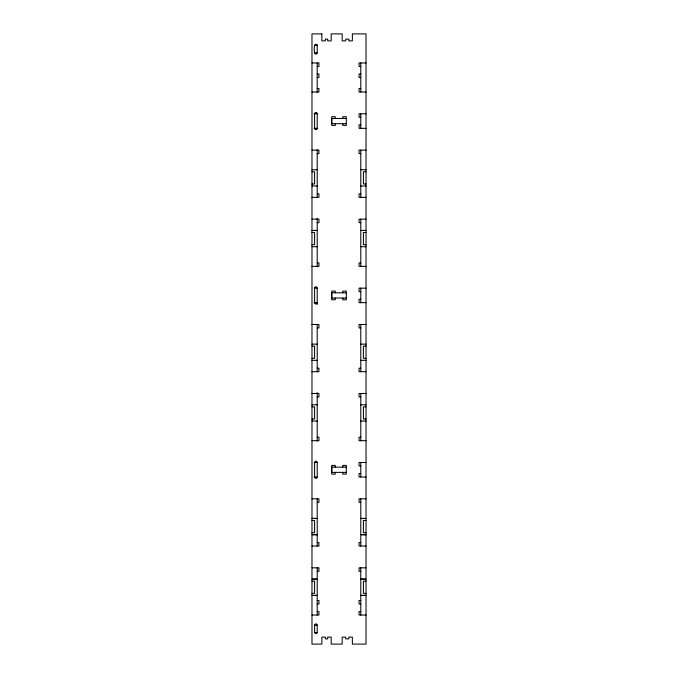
<?xml version="1.0" encoding="UTF-8"?>
<svg xmlns="http://www.w3.org/2000/svg" width="678" height="678" viewBox="0 0 678 678"><rect width="100%" height="100%" fill="white"/><g stroke="black" fill="none" stroke-linecap="round" stroke-linejoin="round"><path stroke-width="1.02" d="M314.592 45.519L317.211 45.519M317.211 45.307C313.439 40.604 314.177 51.986 314.592 52.791L317.211 52.791L317.211 44.655M311.973 62.961L318.948 62.961L318.948 66.444L317.211 66.444M366.027 62.961L359.052 62.961L359.052 66.444L360.789 66.444M317.211 73.995L318.948 73.995L318.948 77.487L317.211 77.487M360.789 73.995L359.052 73.995L359.052 77.487L360.789 77.487M317.211 88.53L318.948 88.53L318.948 92.013L311.973 92.013M360.789 88.53L359.052 88.53L359.052 92.013L366.027 92.013M314.067 113.811L317.211 113.811L317.211 128.337A1.305 1.305 0 0 1 315.897 129.642A1.305 1.305 0 0 1 314.592 128.337L314.592 113.811A1.305 1.305 0 0 1 315.897 112.497A1.305 1.305 0 0 1 317.211 113.811M366.027 113.811L359.052 113.811L359.052 117.294L360.789 117.294M346.263 118.455L331.737 118.455L331.737 123.684L346.263 123.684M360.789 124.845L359.052 124.845L359.052 128.337L366.027 128.337M314.067 128.337L317.211 128.337M311.973 150.126L318.948 150.126L318.948 153.618L317.211 153.618M366.027 150.126L359.052 150.126L359.052 153.618L360.789 153.618M311.973 169.729L317.211 169.797M360.789 169.729L366.027 169.797M311.973 171.788L314.592 171.788L314.592 183.992L311.973 183.992M366.027 171.788L363.408 171.788L363.408 183.992L366.027 183.992M311.973 185.984L317.211 185.984M360.789 185.984L366.027 186.06M317.211 193.857L318.948 193.857L318.948 197.349L311.973 197.349M360.789 193.857L359.052 193.857L359.052 197.349L366.027 197.349M311.973 219.138L318.948 219.138L318.948 222.63L317.211 222.63M366.027 219.138L359.052 219.138L359.052 222.63L360.789 222.63M311.973 230.427L316.338 230.427M360.789 230.427L365.154 230.427M311.973 230.503L317.211 230.503M360.789 230.503L366.027 230.503M311.973 232.495L314.592 232.495L314.592 244.699L311.973 244.699M366.027 232.495L363.408 232.495L363.408 244.699L366.027 244.699M311.973 246.69L317.211 246.758M360.789 246.69L366.027 246.758M317.211 262.869L318.948 262.869L318.948 266.361L311.973 266.361M360.789 262.869L359.052 262.869L359.052 266.361L366.027 266.361M314.067 288.15L317.211 288.15L317.211 304.422M366.027 288.15L359.052 288.15L359.052 291.633L360.789 291.633M346.263 292.803L331.737 292.803L331.737 298.032L346.263 298.032M360.789 299.193L359.052 299.193L359.052 302.676L366.027 302.676M314.067 302.676L317.211 302.676A1.305 1.305 0 0 1 315.897 303.99A1.305 1.305 0 0 1 314.592 302.676L314.592 288.15A1.305 1.305 0 0 1 315.897 286.845A1.305 1.305 0 0 1 317.211 288.15M311.973 324.474L318.948 324.474L318.948 327.957L317.211 327.957M366.027 324.474L359.052 324.474L359.052 327.957L360.789 327.957M311.973 344.144L317.211 344.144M360.789 344.144L366.027 344.144M311.973 346.136L314.592 346.136L314.592 358.34L311.973 358.34M366.027 346.136L363.408 346.136L363.408 358.34L366.027 358.34M311.973 360.323L317.211 360.323M360.789 360.323L366.027 360.323M317.211 368.205L318.948 368.205L318.948 371.688L311.973 371.688M360.789 368.205L359.052 368.205L359.052 371.688L366.027 371.688M311.973 393.486L318.948 393.486L318.948 396.969L317.211 396.969M366.027 393.486L359.052 393.486L359.052 396.969L360.789 396.969M311.973 404.774L317.211 404.842M360.789 404.842L366.027 404.842M311.973 406.834L314.592 406.834L314.592 419.038L311.973 419.038M366.027 406.834L363.408 406.834L363.408 419.038L366.027 419.038M311.973 421.03L317.211 421.106M360.789 421.03L366.027 421.106M317.211 437.217L318.948 437.217L318.948 440.7L311.973 440.7M360.789 437.217L359.052 437.217L359.052 440.7L366.027 440.7M314.067 462.489L317.211 462.489L317.211 477.024A1.305 1.305 0 0 1 315.897 478.329A1.305 1.305 0 0 1 314.592 477.024L314.592 462.489A1.305 1.305 0 0 1 315.897 461.184A1.305 1.305 0 0 1 317.211 462.489M366.027 462.489L359.052 462.489L359.052 465.981L360.789 465.981M346.263 467.142L331.737 467.142L331.737 472.371L346.263 472.371M360.789 473.532L359.052 473.532L359.052 477.024L366.027 477.024M314.067 477.024L317.211 477.024M311.973 498.813L318.948 498.813L318.948 502.305L317.211 502.305M366.027 498.813L359.052 498.813L359.052 502.305L360.789 502.305M316.338 518.416L311.973 518.416L317.211 518.484M365.154 518.416L360.789 518.416L366.027 518.484M311.973 520.475L314.592 520.475L314.592 532.679L311.973 532.679M366.027 520.475L363.408 520.475L363.408 532.679L366.027 532.679M311.973 534.671L317.211 534.671M360.789 534.671L366.027 534.671M312.846 534.739L317.211 534.739M361.662 534.739L366.027 534.739M317.211 542.544L318.948 542.544L318.948 546.036L311.973 546.036M360.789 542.544L359.052 542.544L359.052 546.036L366.027 546.036M311.973 567.825L318.948 567.825L318.948 571.308L317.211 571.308M366.027 567.825L359.052 567.825L359.052 571.308L360.789 571.308M316.338 579.114L311.973 579.114L317.211 579.19M365.154 579.114L360.789 579.114L366.027 579.19M311.973 581.182L314.592 581.182L314.592 593.386L311.973 593.386M366.027 581.182L363.408 581.182L363.408 593.386L366.027 593.386M311.973 595.369L317.211 595.369M360.789 595.369L366.027 595.369M312.846 595.445L317.211 595.445M361.662 595.445L366.027 595.445M317.211 600.513L318.948 600.513L318.948 604.005L317.211 604.005M360.789 600.513L359.052 600.513L359.052 604.005L360.789 604.005M317.211 611.556L318.948 611.556L318.948 615.039L311.973 615.039M360.789 611.556L359.052 611.556L359.052 615.039L366.027 615.039M314.592 625.209L317.211 625.209L317.211 632.693L316.38 633.71L314.617 632.905L314.592 625.209A1.305 1.305 0 0 1 315.897 623.904A1.305 1.305 0 0 1 317.211 625.209M314.592 632.481L317.211 632.481M360.789 62.961L360.789 92.013M360.789 113.811L360.789 128.337M360.789 150.126L360.789 197.349M360.789 219.138L360.789 266.361M360.789 288.15L360.789 302.676M360.789 324.474L360.789 371.688M360.789 393.486L360.789 440.7M360.789 462.489L360.789 477.024M360.789 498.813L360.789 546.036M360.789 567.825L360.789 615.039M342.788 118.455L342.788 116.709L346.28 116.709L346.28 125.43L342.788 125.43L342.788 123.684M342.788 292.803L342.788 291.057L346.28 291.057L346.28 299.769L342.788 299.769L342.788 298.032M342.788 467.142L342.788 465.396L346.28 465.396L346.28 474.117L342.788 474.117L342.788 472.371M335.237 118.455L335.237 116.709L331.745 116.709L331.745 125.43L335.237 125.43L335.237 123.684M335.237 292.803L335.237 291.057L331.745 291.057L331.745 299.769L335.237 299.769L335.237 298.032M335.237 467.142L335.237 465.396L331.745 465.396L331.745 474.117L335.237 474.117L335.237 472.371M317.211 62.961L317.211 92.488M317.211 149.652L317.211 197.349M317.211 218.265L317.211 266.835M317.211 324.474L317.211 371.688M317.211 392.613L317.211 441.175M317.211 498.813L317.211 546.036M317.211 567.825L317.211 615.039M317.211 52.791A1.305 1.305 0 0 1 315.897 54.096A1.305 1.305 0 0 1 314.592 52.791M321.855 33.9L311.973 33.9L311.973 644.1L321.855 644.1L321.855 637.125L325.347 637.125L325.347 638.871L327.694 638.871L327.694 637.125L331.178 637.125L331.178 644.1L342.195 644.1L342.195 637.125L345.687 637.125L345.687 638.871L348.882 638.871L348.882 637.125L352.365 637.125L352.365 644.1L366.027 644.1L366.027 33.9L352.365 33.9L352.365 40.875L348.882 40.875L348.882 39.129L345.687 39.129L345.687 40.875L342.195 40.875L342.195 33.9L331.178 33.9L331.178 40.875L327.694 40.875L327.694 39.129L325.347 39.129L325.347 40.875L321.855 40.875L321.855 33.9"/></g></svg>
